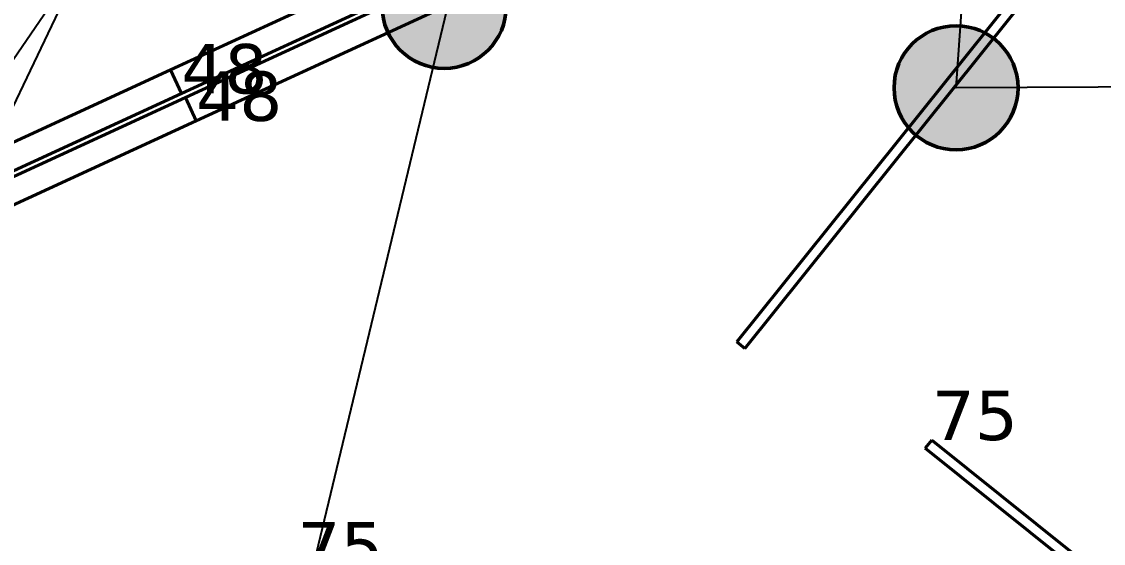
# Model space of a CAD drawing. Header units: millimetres. Extents: x -243740 to 150609, y -473655 to -165121.
# Drawn here: x 52879 to 56825, y -343277 to -341374 of the extents above; entities that cross this region are included whole.
import ezdxf

# ---------------------------------------------------------------- set-up
doc = ezdxf.new("R2010")
doc.units = ezdxf.units.MM
doc.layers.add('_Гр.ЩД-1C.10.4.I7.8', color=6, linetype='Continuous')
for name, color, linetype, lineweight in [('_освещение_dali', 3, 'Continuous', 50), ('DLX_FL1_LUM 222', 5, 'Continuous', 40), ('DLX_LUM 14', 5, 'Continuous', 40), ('DLX_LUM 17', 5, 'Continuous', 40)]:
    doc.layers.add(name, color=color, linetype=linetype, lineweight=lineweight)
doc.styles.add('TableTextStyle', font='')
doc.styles.get('TableTextStyle').set_extended_font_data('VERDANA.TTF')
doc.linetypes.add('Truba', pattern='A,3e-05,[4,MSH_7,S=1,R=0,X=0,Y=0],-3.022072', length=3.022102)

# ---------------------------------------------------------------- blocks, each defined once
blk = doc.blocks.new('A$Caabd1818')
at = {"layer": 'DLX_FL1_LUM 222'}
for points in [[(49452.7, 55971.3, 0), (51231.6, 56789.6, 0)], [(51231.6, 56789.6, 0), (49452.7, 55971.3, 0)], [(51231.6, 56789.6, 0), (49452.7, 55971.3, 0)], [(49452.7, 55971.3, 0), (51231.6, 56789.6, 0)], [(51270.8, 56704.2, 0), (49492, 55885.9, 0)], [(49492, 55885.9, 0), (51270.8, 56704.2, 0)], [(49492, 55885.9, 0), (51270.8, 56704.2, 0)], [(51270.8, 56704.2, 0), (49492, 55885.9, 0)], [(49506.7, 55871.4, 0), (51285.5, 56689.7, 0)], [(51285.5, 56689.7, 0), (49506.7, 55871.4, 0)], [(51285.5, 56689.7, 0), (49506.7, 55871.4, 0)], [(49506.7, 55871.4, 0), (51285.5, 56689.7, 0)], [(51324.8, 56604.3, 0), (49546, 55786, 0)], [(49546, 55786, 0), (51324.8, 56604.3, 0)], [(49546, 55786, 0), (51324.8, 56604.3, 0)], [(51324.8, 56604.3, 0), (49546, 55786, 0)], [(47673.8, 55153, 0), (49452.6, 55971.3, 0)], [(49452.6, 55971.3, 0), (47673.8, 55153, 0)], [(49452.6, 55971.3, 0), (47673.8, 55153, 0)], [(47673.8, 55153, 0), (49452.6, 55971.3, 0)], [(49452.6, 55971.3, 0), (49452.6, 55971.3, 0)], [(49452.6, 55971.3, 0), (49491.9, 55885.9, 0)], [(49491.9, 55885.9, 0), (49452.6, 55971.3, 0)], [(49452.6, 55971.3, 0), (49452.6, 55971.3, 0)], [(49491.9, 55885.9, 0), (49452.6, 55971.3, 0)], [(49452.6, 55971.3, 0), (49491.9, 55885.9, 0)], [(49492, 55885.9, 0), (49452.7, 55971.3, 0)], [(49452.7, 55971.3, 0), (49452.7, 55971.3, 0)], [(49452.7, 55971.3, 0), (49492, 55885.9, 0)], [(49452.7, 55971.3, 0), (49452.7, 55971.3, 0)], [(49452.7, 55971.3, 0), (49492, 55885.9, 0)], [(49492, 55885.9, 0), (49452.7, 55971.3, 0)], [(49491.9, 55885.9, 0), (47713.1, 55067.6, 0)], [(47713.1, 55067.6, 0), (49491.9, 55885.9, 0)], [(47713.1, 55067.6, 0), (49491.9, 55885.9, 0)], [(49491.9, 55885.9, 0), (47713.1, 55067.6, 0)], [(49491.9, 55885.9, 0), (49491.9, 55885.9, 0)], [(49491.9, 55885.9, 0), (49491.9, 55885.9, 0)], [(49492, 55885.9, 0), (49492, 55885.9, 0)], [(49492, 55885.9, 0), (49492, 55885.9, 0)], [(47727.8, 55053.1, 0), (49506.6, 55871.3, 0)], [(49506.6, 55871.3, 0), (47727.8, 55053.1, 0)], [(49506.6, 55871.3, 0), (47727.8, 55053.1, 0)], [(47727.8, 55053.1, 0), (49506.6, 55871.3, 0)], [(49506.6, 55871.3, 0), (49506.6, 55871.3, 0)], [(49506.6, 55871.3, 0), (49545.9, 55785.9, 0)], [(49545.9, 55785.9, 0), (49506.6, 55871.3, 0)], [(49506.6, 55871.3, 0), (49506.6, 55871.3, 0)], [(49545.9, 55785.9, 0), (49506.6, 55871.3, 0)], [(49506.6, 55871.3, 0), (49545.9, 55785.9, 0)], [(49546, 55786, 0), (49506.7, 55871.4, 0)], [(49506.7, 55871.4, 0), (49506.7, 55871.4, 0)], [(49506.7, 55871.4, 0), (49546, 55786, 0)], [(49506.7, 55871.4, 0), (49506.7, 55871.4, 0)], [(49506.7, 55871.4, 0), (49546, 55786, 0)], [(49546, 55786, 0), (49506.7, 55871.4, 0)], [(49545.9, 55785.9, 0), (47767, 54967.7, 0)], [(47767, 54967.7, 0), (49545.9, 55785.9, 0)], [(47767, 54967.7, 0), (49545.9, 55785.9, 0)], [(49545.9, 55785.9, 0), (47767, 54967.7, 0)], [(49545.9, 55785.9, 0), (49545.9, 55785.9, 0)], [(49545.9, 55785.9, 0), (49545.9, 55785.9, 0)], [(49546, 55786, 0), (49546, 55786, 0)], [(49546, 55786, 0), (49546, 55786, 0)]]:
    blk.add_polyline3d(points, dxfattribs=at)
at = {"layer": 'DLX_LUM 14'}
for points in [[(51517.8, 54979.9, 0), (53027.9, 56863.3, 0)], [(53027.9, 56863.3, 0), (51517.8, 54979.9, 0)], [(53027.9, 56863.3, 0), (51517.8, 54979.9, 0)], [(51517.8, 54979.9, 0), (53027.9, 56863.3, 0)], [(53057.5, 56839.5, 0), (51547.4, 54956.1, 0)], [(51547.4, 54956.1, 0), (53057.5, 56839.5, 0)], [(51547.4, 54956.1, 0), (53057.5, 56839.5, 0)], [(53057.5, 56839.5, 0), (51547.4, 54956.1, 0)], [(51517.8, 54979.9, 0), (51517.8, 54979.9, 0)], [(51547.4, 54956.1, 0), (51517.8, 54979.9, 0)], [(51517.8, 54979.9, 0), (51517.8, 54979.9, 0)], [(51517.8, 54979.9, 0), (51547.4, 54956.1, 0)], [(51517.8, 54979.9, 0), (51547.4, 54956.1, 0)], [(51547.4, 54956.1, 0), (51517.8, 54979.9, 0)], [(51547.4, 54956.1, 0), (51547.4, 54956.1, 0)], [(51547.4, 54956.1, 0), (51547.4, 54956.1, 0)]]:
    blk.add_polyline3d(points, dxfattribs=at)
at = {"layer": 'DLX_LUM 17'}
for points in [[(52205.4, 54592.1, 0), (52229.2, 54621.7, 0)], [(52229.2, 54621.7, 0), (52205.4, 54592.1, 0)], [(52229.2, 54621.7, 0), (52205.4, 54592.1, 0)], [(52205.4, 54592.1, 0), (52229.2, 54621.7, 0)], [(52229.2, 54621.7, 0), (52229.2, 54621.7, 0)], [(52229.2, 54621.7, 0), (53880, 53298, 0)], [(53880, 53298, 0), (52229.2, 54621.7, 0)], [(52229.2, 54621.7, 0), (52229.2, 54621.7, 0)], [(53880, 53298, 0), (52229.2, 54621.7, 0)], [(52229.2, 54621.7, 0), (53880, 53298, 0)], [(53856.2, 53268.4, 0), (52205.4, 54592.1, 0)], [(52205.4, 54592.1, 0), (52205.4, 54592.1, 0)], [(52205.4, 54592.1, 0), (53856.2, 53268.4, 0)], [(52205.4, 54592.1, 0), (52205.4, 54592.1, 0)], [(52205.4, 54592.1, 0), (53856.2, 53268.4, 0)], [(53856.2, 53268.4, 0), (52205.4, 54592.1, 0)]]:
    blk.add_polyline3d(points, dxfattribs=at)
blk = doc.blocks.new('A$Cab2378fa')
at = {"lineweight": 25, "true_color": 0xfff5f5}
h = blk.add_hatch(color=7, dxfattribs=at)
h.dxf.hatch_style = 1
h.paths.add_polyline_path([(0, 0), (-141.6, -170.3, 0.174923), (3, -222.4, 0.197808), (162.3, -156.8)])
h.paths.add_polyline_path([(-163.2, 157.6), (0, 0), (147.8, 177.8, 0.175398), (3, 230.2, 0.209014)])
at = {"lineweight": 25}
h = blk.add_hatch(color=0, dxfattribs=at)
h.paths.add_polyline_path([(162.3, -156.8, 0.442338), (147.8, 177.8), (0, 0)])
h.paths.add_polyline_path([(-141.6, -170.3), (0, 0), (-163.2, 157.6, 0.430096)])
blk.add_circle((3, 3.9), 226.3)

msp = doc.modelspace()

# ---------------------------------------------------------------- linework, layer by layer
at = {"layer": '_Гр.ЩД-1C.10.4.I7.8', "ltscale": 100}
msp.add_lwpolyline([(57581.4, -341609.5), (56287.3, -341615.5), (56371.4, -340422.1), (56202.4, -340271.6), (53782.3, -339948.8), (54324.6, -341113), (54428.1, -341335.3), (53500.2, -345202.1), (53002, -343931.5), (51149.6, -342819.4), (52626.1, -342145), (53117.5, -341118.2), (52548, -341951.2), (51157, -342593.2), (50866.2, -342615.8), (50805.7, -342543), (51819.6, -341472), (51987.9, -341630.1), (53142.8, -340357.7), (52967.2, -340198.3), (49200.3, -342760.3)], dxfattribs=at)

# ---------------------------------------------------------------- block references
at = {"layer": '_освещение_dali', "color": 5, "ltscale": 100}
for p in [(54417.2, -341322.1), (56284.3, -341619.4)]:
    msp.add_blockref('A$Cab2378fa', p, dxfattribs=at)
at = {"layer": 'Defpoints', "linetype": 'Truba', "ltscale": 100}
msp.add_blockref('A$Caabd1818', (3969.7, -397521.8), dxfattribs=at)

# ---------------------------------------------------------------- texts
at = {"layer": '_освещение_dali', "color": 9, "true_color": 0xbcb7d9, "style": 'TableTextStyle'}
for s, p in [('48', (53461.6, -341635.9)), ('48', (53515.5, -341735.8)), ('75', (53884.7, -343378.9))]:
    msp.add_text(s, height=180, dxfattribs=at).set_placement(p)
at = {"layer": '_освещение_dali', "color": 151, "true_color": 0x94b7dc, "style": 'TableTextStyle'}
msp.add_text('75', height=180, dxfattribs=at).set_placement((56198.9, -342900))

doc.saveas('drawing.dxf')
